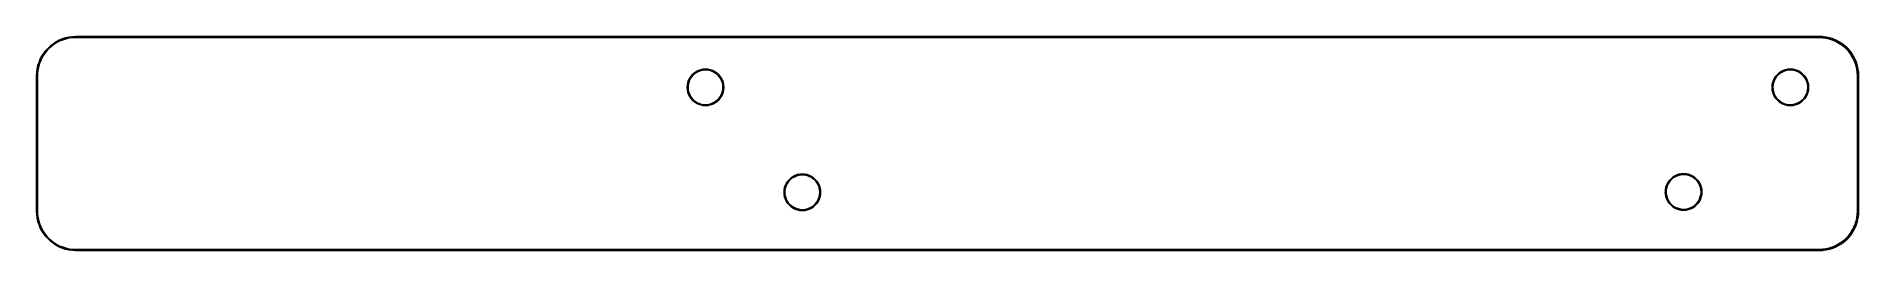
# Model space of a CAD drawing. Extents: x 24 to 248, y -88 to -62.
import ezdxf

# ---------------------------------------------------------------- set-up
doc = ezdxf.new("R2010")
doc.units = 0
doc.layers.add('BLACK', color=7, linetype='CONTINUOUS')

msp = doc.modelspace()

# ---------------------------------------------------------------- linework, layer by layer
at = {"layer": 'BLACK', "linetype": 'CONTINUOUS'}
for p, q in [((25.8825, -62.8976), (26.2375, -62.6714)), ((26.2852, -62.7541), (25.9373, -62.9758)), ((26.2375, -62.6714), (26.6109, -62.4771)), ((26.6512, -62.5636), (26.2852, -62.7541)), ((26.6109, -62.4771), (26.9998, -62.316)), ((27.0324, -62.4057), (26.6512, -62.5636)), ((26.9998, -62.316), (27.4012, -62.1894)), ((27.4259, -62.2817), (27.0324, -62.4057)), ((27.4012, -62.1894), (27.8121, -62.0983)), ((27.8287, -62.1924), (27.4259, -62.2817)), ((27.8121, -62.0983), (28.2295, -62.0434)), ((28.2378, -62.1385), (27.8287, -62.1924)), ((28.2295, -62.0434), (28.5961, -62.0274)), ((28.5973, -62.1228), (28.2378, -62.1385)), ((28.5961, -62.0274), (28.6018, -62.0175)), ((28.6243, -62.1455), (28.5973, -62.1228)), ((28.6018, -62.0175), (28.65, -62)), ((28.65, -62.15), (28.6243, -62.1455)), ((28.65, -62), (243.525, -62)), ((243.525, -62.15), (28.65, -62.15)), ((243.525, -62), (243.948, -62.0185)), ((243.537, -62.1461), (243.525, -62.15)), ((243.935, -62.1634), (243.537, -62.1461)), ((244.342, -62.217), (243.935, -62.1634)), ((243.948, -62.0185), (244.367, -62.0737)), ((244.743, -62.3058), (244.342, -62.217)), ((244.367, -62.0737), (244.78, -62.1653)), ((245.134, -62.4292), (244.743, -62.3058)), ((244.78, -62.1653), (245.184, -62.2925)), ((245.513, -62.5863), (245.134, -62.4292)), ((245.184, -62.2925), (245.575, -62.4544)), ((245.877, -62.7758), (245.513, -62.5863)), ((245.575, -62.4544), (245.95, -62.6498)), ((246.223, -62.9963), (245.877, -62.7758)), ((245.95, -62.6498), (246.307, -62.8771)), ((246.307, -62.8771), (246.643, -63.1347)), ((24.116, -65.1998), (24.2771, -64.8109)), ((24.3636, -64.8512), (24.2057, -65.2324)), ((24.2771, -64.8109), (24.4714, -64.4375)), ((24.5541, -64.4852), (24.3636, -64.8512)), ((24.4714, -64.4375), (24.6976, -64.0825)), ((24.7758, -64.1373), (24.5541, -64.4852)), ((24.6976, -64.0825), (24.9538, -63.7485)), ((25.027, -63.8099), (24.7758, -64.1373)), ((24.9538, -63.7485), (25.2382, -63.4382)), ((25.3057, -63.5057), (25.027, -63.8099)), ((25.2382, -63.4382), (25.5485, -63.1538)), ((25.6099, -63.227), (25.3057, -63.5057)), ((25.5485, -63.1538), (25.8825, -62.8976)), ((25.9373, -62.9758), (25.6099, -63.227)), ((246.549, -63.2462), (246.223, -62.9963)), ((246.852, -63.5234), (246.549, -63.2462)), ((246.643, -63.1347), (246.954, -63.4205)), ((247.129, -63.826), (246.852, -63.5234)), ((246.954, -63.4205), (247.24, -63.7325)), ((247.379, -64.1516), (247.129, -63.826)), ((247.24, -63.7325), (247.498, -64.0682)), ((247.599, -64.4978), (247.379, -64.1516)), ((247.498, -64.0682), (247.725, -64.425)), ((247.789, -64.8618), (247.599, -64.4978)), ((247.725, -64.425), (247.921, -64.8003)), ((247.946, -65.241), (247.789, -64.8618)), ((247.921, -64.8003), (248.083, -65.1912)), ((23.8, -66.85), (23.8045, -66.8243)), ((23.8, -83.5625), (23.8, -66.85)), ((23.8045, -66.8243), (23.8273, -66.7972)), ((23.8273, -66.7972), (23.8434, -66.4295)), ((23.8434, -66.4295), (23.8983, -66.0121)), ((23.8983, -66.0121), (23.9894, -65.6012)), ((23.9385, -66.4378), (23.9228, -66.7962)), ((23.9228, -66.7962), (23.9325, -66.8018)), ((23.9325, -66.8018), (23.95, -66.85)), ((23.9924, -66.0287), (23.9385, -66.4378)), ((23.95, -66.85), (23.95, -83.5625)), ((23.9894, -65.6012), (24.116, -65.1998)), ((24.0817, -65.6259), (23.9924, -66.0287)), ((24.2057, -65.2324), (24.0817, -65.6259)), ((104.181, -67.419), (104.311, -67.155)), ((104.428, -67.1444), (104.291, -67.4035)), ((104.311, -67.155), (104.475, -66.9103)), ((104.6, -66.9063), (104.428, -67.1444)), ((104.475, -66.9103), (104.669, -66.689)), ((104.801, -66.6937), (104.6, -66.9063)), ((104.669, -66.689), (104.89, -66.495)), ((105.03, -66.5104), (104.801, -66.6937)), ((104.89, -66.495), (105.135, -66.3314)), ((105.282, -66.3599), (105.03, -66.5104)), ((105.135, -66.3314), (105.399, -66.2013)), ((105.551, -66.2448), (105.282, -66.3599)), ((105.399, -66.2013), (105.678, -66.1067)), ((105.834, -66.1675), (105.551, -66.2448)), ((105.678, -66.1067), (105.966, -66.0492)), ((106.125, -66.1292), (105.834, -66.1675)), ((105.966, -66.0492), (106.26, -66.03)), ((106.418, -66.1308), (106.125, -66.1292)), ((106.26, -66.03), (106.554, -66.0492)), ((106.708, -66.1721), (106.418, -66.1308)), ((106.554, -66.0492), (106.842, -66.1067)), ((106.99, -66.2524), (106.708, -66.1721)), ((106.842, -66.1067), (107.121, -66.2013)), ((107.258, -66.3702), (106.99, -66.2524)), ((107.121, -66.2013), (107.385, -66.3314)), ((107.508, -66.5234), (107.258, -66.3702)), ((107.385, -66.3314), (107.63, -66.495)), ((107.735, -66.7091), (107.508, -66.5234)), ((107.63, -66.495), (107.851, -66.689)), ((107.935, -66.9238), (107.735, -66.7091)), ((107.851, -66.689), (108.045, -66.9103)), ((108.103, -67.1636), (107.935, -66.9238)), ((108.045, -66.9103), (108.209, -67.155)), ((108.238, -67.4241), (108.103, -67.1636)), ((108.209, -67.155), (108.339, -67.419)), ((237.891, -67.419), (238.021, -67.155)), ((238.138, -67.1444), (238.001, -67.4035)), ((238.021, -67.155), (238.185, -66.9103)), ((238.31, -66.9063), (238.138, -67.1444)), ((238.185, -66.9103), (238.379, -66.689)), ((238.511, -66.6937), (238.31, -66.9063)), ((238.379, -66.689), (238.6, -66.495)), ((238.74, -66.5104), (238.511, -66.6937)), ((238.6, -66.495), (238.845, -66.3314)), ((238.992, -66.3599), (238.74, -66.5104)), ((238.845, -66.3314), (239.109, -66.2013)), ((239.261, -66.2448), (238.992, -66.3599)), ((239.109, -66.2013), (239.388, -66.1067)), ((239.544, -66.1675), (239.261, -66.2448)), ((239.388, -66.1067), (239.676, -66.0492)), ((239.835, -66.1292), (239.544, -66.1675)), ((239.676, -66.0492), (239.97, -66.03)), ((240.128, -66.1308), (239.835, -66.1292)), ((239.97, -66.03), (240.264, -66.0492)), ((240.418, -66.1721), (240.128, -66.1308)), ((240.264, -66.0492), (240.552, -66.1067)), ((240.7, -66.2524), (240.418, -66.1721)), ((240.552, -66.1067), (240.831, -66.2013)), ((240.968, -66.3702), (240.7, -66.2524)), ((240.831, -66.2013), (241.095, -66.3314)), ((241.218, -66.5234), (240.968, -66.3702)), ((241.095, -66.3314), (241.34, -66.495)), ((241.445, -66.7091), (241.218, -66.5234)), ((241.34, -66.495), (241.561, -66.689)), ((241.645, -66.9238), (241.445, -66.7091)), ((241.561, -66.689), (241.755, -66.9103)), ((241.813, -67.1636), (241.645, -66.9238)), ((241.755, -66.9103), (241.919, -67.155)), ((241.948, -67.4241), (241.813, -67.1636)), ((241.919, -67.155), (242.049, -67.419)), ((248.069, -65.6324), (247.946, -65.241)), ((248.158, -66.0331), (248.069, -65.6324)), ((248.083, -65.1912), (248.21, -65.5947)), ((248.212, -66.44), (248.158, -66.0331)), ((248.21, -65.5947), (248.301, -66.0078)), ((248.229, -66.8296), (248.212, -66.44)), ((248.225, -66.85), (248.229, -66.8296)), ((248.225, -83.5625), (248.225, -66.85)), ((248.301, -66.0078), (248.357, -66.4273)), ((248.357, -66.4273), (248.375, -66.85)), ((248.375, -66.85), (248.375, -83.5625)), ((104.01, -68.28), (104.011, -68.2574)), ((104.029, -68.5737), (104.01, -68.28)), ((104.011, -68.2574), (104.029, -67.9863)), ((104.029, -67.9863), (104.087, -67.6977)), ((104.087, -68.8623), (104.029, -68.5737)), ((104.087, -67.6977), (104.181, -67.419)), ((104.181, -69.141), (104.087, -68.8623)), ((104.128, -67.9652), (104.105, -68.2574)), ((104.105, -68.2574), (104.122, -68.5501)), ((104.122, -68.5501), (104.178, -68.8378)), ((104.191, -67.6788), (104.128, -67.9652)), ((104.178, -68.8378), (104.273, -69.1151)), ((104.311, -69.405), (104.181, -69.141)), ((104.291, -67.4035), (104.191, -67.6788)), ((104.273, -69.1151), (104.405, -69.377)), ((104.475, -69.6497), (104.311, -69.405)), ((104.405, -69.377), (104.571, -69.6186)), ((107.906, -69.671), (108.08, -69.4347)), ((108.209, -69.405), (108.045, -69.6497)), ((108.08, -69.4347), (108.219, -69.1771)), ((108.339, -69.141), (108.209, -69.405)), ((108.219, -69.1771), (108.323, -68.9029)), ((108.336, -67.7005), (108.238, -67.4241)), ((108.323, -68.9029), (108.388, -68.6171)), ((108.395, -67.9875), (108.336, -67.7005)), ((108.339, -67.419), (108.433, -67.6977)), ((108.433, -68.8623), (108.339, -69.141)), ((108.388, -68.6171), (108.415, -68.3251)), ((108.415, -68.28), (108.395, -67.9875)), ((108.415, -68.3251), (108.415, -68.28)), ((108.433, -67.6977), (108.491, -67.9863)), ((108.491, -68.5737), (108.433, -68.8623)), ((108.491, -67.9863), (108.51, -68.28)), ((108.51, -68.28), (108.491, -68.5737)), ((237.72, -68.28), (237.721, -68.2574)), ((237.739, -68.5737), (237.72, -68.28)), ((237.721, -68.2574), (237.739, -67.9863)), ((237.739, -67.9863), (237.797, -67.6977)), ((237.797, -68.8623), (237.739, -68.5737)), ((237.797, -67.6977), (237.891, -67.419)), ((237.891, -69.141), (237.797, -68.8623)), ((237.838, -67.9652), (237.815, -68.2574)), ((237.815, -68.2574), (237.832, -68.5501)), ((237.832, -68.5501), (237.888, -68.8378)), ((237.901, -67.6788), (237.838, -67.9652)), ((237.888, -68.8378), (237.983, -69.1151)), ((238.021, -69.405), (237.891, -69.141)), ((238.001, -67.4035), (237.901, -67.6788)), ((237.983, -69.1151), (238.115, -69.377)), ((238.185, -69.6497), (238.021, -69.405)), ((238.115, -69.377), (238.281, -69.6186)), ((241.616, -69.671), (241.79, -69.4347)), ((241.919, -69.405), (241.755, -69.6497)), ((241.79, -69.4347), (241.929, -69.1771)), ((242.049, -69.141), (241.919, -69.405)), ((241.929, -69.1771), (242.033, -68.9029)), ((242.046, -67.7005), (241.948, -67.4241)), ((242.033, -68.9029), (242.098, -68.6171)), ((242.105, -67.9875), (242.046, -67.7005)), ((242.049, -67.419), (242.143, -67.6977)), ((242.143, -68.8623), (242.049, -69.141)), ((242.098, -68.6171), (242.125, -68.3251)), ((242.125, -68.28), (242.105, -67.9875)), ((242.125, -68.3251), (242.125, -68.28)), ((242.143, -67.6977), (242.201, -67.9863)), ((242.201, -68.5737), (242.143, -68.8623)), ((242.201, -67.9863), (242.22, -68.28)), ((242.22, -68.28), (242.201, -68.5737)), ((104.669, -69.871), (104.475, -69.6497)), ((104.571, -69.6186), (104.768, -69.8354)), ((104.89, -70.065), (104.669, -69.871)), ((104.768, -69.8354), (104.993, -70.0235)), ((105.135, -70.2286), (104.89, -70.065)), ((104.993, -70.0235), (105.242, -70.1792)), ((105.399, -70.3587), (105.135, -70.2286)), ((105.242, -70.1792), (105.509, -70.2999)), ((105.678, -70.4533), (105.399, -70.3587)), ((105.509, -70.2999), (105.79, -70.3831)), ((105.966, -70.5108), (105.678, -70.4533)), ((105.79, -70.3831), (106.08, -70.4275)), ((106.26, -70.53), (105.966, -70.5108)), ((106.08, -70.4275), (106.373, -70.4321)), ((106.554, -70.5108), (106.26, -70.53)), ((106.373, -70.4321), (106.664, -70.3969)), ((106.842, -70.4533), (106.554, -70.5108)), ((106.664, -70.3969), (106.947, -70.3225)), ((107.121, -70.3587), (106.842, -70.4533)), ((106.947, -70.3225), (107.218, -70.2103)), ((107.385, -70.2286), (107.121, -70.3587)), ((107.218, -70.2103), (107.471, -70.0624)), ((107.63, -70.065), (107.385, -70.2286)), ((107.471, -70.0624), (107.702, -69.8815)), ((107.851, -69.871), (107.63, -70.065)), ((107.702, -69.8815), (107.906, -69.671)), ((108.045, -69.6497), (107.851, -69.871)), ((238.379, -69.871), (238.185, -69.6497)), ((238.281, -69.6186), (238.478, -69.8354)), ((238.6, -70.065), (238.379, -69.871)), ((238.478, -69.8354), (238.703, -70.0235)), ((238.845, -70.2286), (238.6, -70.065)), ((238.703, -70.0235), (238.952, -70.1792)), ((239.109, -70.3587), (238.845, -70.2286)), ((238.952, -70.1792), (239.219, -70.2999)), ((239.388, -70.4533), (239.109, -70.3587)), ((239.219, -70.2999), (239.5, -70.3831)), ((239.676, -70.5108), (239.388, -70.4533)), ((239.5, -70.3831), (239.79, -70.4275)), ((239.97, -70.53), (239.676, -70.5108)), ((239.79, -70.4275), (240.083, -70.4321)), ((240.264, -70.5108), (239.97, -70.53)), ((240.083, -70.4321), (240.374, -70.3969)), ((240.552, -70.4533), (240.264, -70.5108)), ((240.374, -70.3969), (240.657, -70.3225)), ((240.831, -70.3587), (240.552, -70.4533)), ((240.657, -70.3225), (240.928, -70.2103)), ((241.095, -70.2286), (240.831, -70.3587)), ((240.928, -70.2103), (241.181, -70.0624)), ((241.34, -70.065), (241.095, -70.2286)), ((241.181, -70.0624), (241.412, -69.8815)), ((241.561, -69.871), (241.34, -70.065)), ((241.412, -69.8815), (241.616, -69.671)), ((241.755, -69.6497), (241.561, -69.871)), ((115.959, -80.9263), (116.017, -80.6377)), ((116.017, -80.6377), (116.111, -80.359)), ((116.121, -80.6188), (116.058, -80.9052)), ((116.111, -80.359), (116.241, -80.095)), ((116.221, -80.3435), (116.121, -80.6188)), ((116.358, -80.0844), (116.221, -80.3435)), ((116.241, -80.095), (116.405, -79.8503)), ((116.53, -79.8463), (116.358, -80.0844)), ((116.405, -79.8503), (116.599, -79.629)), ((116.731, -79.6337), (116.53, -79.8463)), ((116.599, -79.629), (116.82, -79.435)), ((116.96, -79.4504), (116.731, -79.6337)), ((116.82, -79.435), (117.065, -79.2714)), ((117.212, -79.2999), (116.96, -79.4504)), ((117.065, -79.2714), (117.329, -79.1413)), ((117.481, -79.1848), (117.212, -79.2999)), ((117.329, -79.1413), (117.608, -79.0467)), ((117.764, -79.1075), (117.481, -79.1848)), ((117.608, -79.0467), (117.896, -78.9892)), ((118.055, -79.0692), (117.764, -79.1075)), ((117.896, -78.9892), (118.19, -78.97)), ((118.348, -79.0708), (118.055, -79.0692)), ((118.19, -78.97), (118.484, -78.9892)), ((118.638, -79.1121), (118.348, -79.0708)), ((118.484, -78.9892), (118.772, -79.0467)), ((118.92, -79.1924), (118.638, -79.1121)), ((118.772, -79.0467), (119.051, -79.1413)), ((119.188, -79.3102), (118.92, -79.1924)), ((119.051, -79.1413), (119.315, -79.2714)), ((119.438, -79.4634), (119.188, -79.3102)), ((119.315, -79.2714), (119.56, -79.435)), ((119.665, -79.6491), (119.438, -79.4634)), ((119.56, -79.435), (119.781, -79.629)), ((119.865, -79.8638), (119.665, -79.6491)), ((119.781, -79.629), (119.975, -79.8503)), ((120.033, -80.1036), (119.865, -79.8638)), ((119.975, -79.8503), (120.139, -80.095)), ((120.168, -80.3641), (120.033, -80.1036)), ((120.139, -80.095), (120.269, -80.359)), ((120.266, -80.6405), (120.168, -80.3641)), ((120.325, -80.9275), (120.266, -80.6405)), ((120.269, -80.359), (120.363, -80.6377)), ((120.363, -80.6377), (120.421, -80.9263)), ((224.579, -80.8863), (224.637, -80.5977)), ((224.637, -80.5977), (224.731, -80.319)), ((224.741, -80.5788), (224.678, -80.8652)), ((224.731, -80.319), (224.861, -80.055)), ((224.841, -80.3035), (224.741, -80.5788)), ((224.978, -80.0444), (224.841, -80.3035)), ((224.861, -80.055), (225.025, -79.8103)), ((225.15, -79.8063), (224.978, -80.0444)), ((225.025, -79.8103), (225.219, -79.589)), ((225.351, -79.5937), (225.15, -79.8063)), ((225.219, -79.589), (225.44, -79.395)), ((225.58, -79.4104), (225.351, -79.5937)), ((225.44, -79.395), (225.685, -79.2314)), ((225.832, -79.2599), (225.58, -79.4104)), ((225.685, -79.2314), (225.949, -79.1013)), ((226.101, -79.1448), (225.832, -79.2599)), ((225.949, -79.1013), (226.228, -79.0067)), ((226.384, -79.0675), (226.101, -79.1448)), ((226.228, -79.0067), (226.516, -78.9492)), ((226.675, -79.0292), (226.384, -79.0675)), ((226.516, -78.9492), (226.81, -78.93)), ((226.968, -79.0308), (226.675, -79.0292)), ((226.81, -78.93), (227.104, -78.9492)), ((227.258, -79.0721), (226.968, -79.0308)), ((227.104, -78.9492), (227.392, -79.0067)), ((227.54, -79.1524), (227.258, -79.0721)), ((227.392, -79.0067), (227.671, -79.1013)), ((227.808, -79.2702), (227.54, -79.1524)), ((227.671, -79.1013), (227.935, -79.2314)), ((228.058, -79.4234), (227.808, -79.2702)), ((227.935, -79.2314), (228.18, -79.395)), ((228.285, -79.6091), (228.058, -79.4234)), ((228.18, -79.395), (228.401, -79.589)), ((228.485, -79.8238), (228.285, -79.6091)), ((228.401, -79.589), (228.595, -79.8103)), ((228.653, -80.0636), (228.485, -79.8238)), ((228.595, -79.8103), (228.759, -80.055)), ((228.788, -80.3241), (228.653, -80.0636)), ((228.759, -80.055), (228.889, -80.319)), ((228.886, -80.6005), (228.788, -80.3241)), ((228.945, -80.8875), (228.886, -80.6005)), ((228.889, -80.319), (228.983, -80.5977)), ((228.983, -80.5977), (229.041, -80.8863)), ((115.94, -81.22), (115.941, -81.1974)), ((115.959, -81.5137), (115.94, -81.22)), ((115.941, -81.1974), (115.959, -80.9263)), ((116.017, -81.8023), (115.959, -81.5137)), ((116.111, -82.081), (116.017, -81.8023)), ((116.058, -80.9052), (116.035, -81.1974)), ((116.035, -81.1974), (116.052, -81.4901)), ((116.052, -81.4901), (116.108, -81.7778)), ((116.108, -81.7778), (116.203, -82.0551)), ((116.241, -82.345), (116.111, -82.081)), ((116.203, -82.0551), (116.335, -82.317)), ((116.405, -82.5897), (116.241, -82.345)), ((116.335, -82.317), (116.501, -82.5586)), ((116.599, -82.811), (116.405, -82.5897)), ((116.501, -82.5586), (116.698, -82.7754)), ((116.82, -83.005), (116.599, -82.811)), ((116.698, -82.7754), (116.923, -82.9635)), ((117.065, -83.1686), (116.82, -83.005)), ((116.923, -82.9635), (117.172, -83.1192)), ((119.148, -83.1503), (119.401, -83.0024)), ((119.56, -83.005), (119.315, -83.1686)), ((119.401, -83.0024), (119.632, -82.8215)), ((119.781, -82.811), (119.56, -83.005)), ((119.632, -82.8215), (119.836, -82.611)), ((119.975, -82.5897), (119.781, -82.811)), ((119.836, -82.611), (120.01, -82.3747)), ((120.139, -82.345), (119.975, -82.5897)), ((120.01, -82.3747), (120.149, -82.1171)), ((120.269, -82.081), (120.139, -82.345)), ((120.149, -82.1171), (120.253, -81.8429)), ((120.253, -81.8429), (120.318, -81.5571)), ((120.363, -81.8023), (120.269, -82.081)), ((120.318, -81.5571), (120.345, -81.2651)), ((120.345, -81.22), (120.325, -80.9275)), ((120.345, -81.2651), (120.345, -81.22)), ((120.421, -81.5137), (120.363, -81.8023)), ((120.421, -80.9263), (120.44, -81.22)), ((120.44, -81.22), (120.421, -81.5137)), ((224.56, -81.18), (224.561, -81.1574)), ((224.579, -81.4737), (224.56, -81.18)), ((224.561, -81.1574), (224.579, -80.8863)), ((224.637, -81.7623), (224.579, -81.4737)), ((224.731, -82.041), (224.637, -81.7623)), ((224.678, -80.8652), (224.655, -81.1574)), ((224.655, -81.1574), (224.672, -81.4501)), ((224.672, -81.4501), (224.728, -81.7378)), ((224.728, -81.7378), (224.823, -82.0151)), ((224.861, -82.305), (224.731, -82.041)), ((224.823, -82.0151), (224.955, -82.277)), ((225.025, -82.5497), (224.861, -82.305)), ((224.955, -82.277), (225.121, -82.5186)), ((225.219, -82.771), (225.025, -82.5497)), ((225.121, -82.5186), (225.318, -82.7354)), ((225.44, -82.965), (225.219, -82.771)), ((225.318, -82.7354), (225.543, -82.9235)), ((225.685, -83.1286), (225.44, -82.965)), ((225.543, -82.9235), (225.792, -83.0792)), ((225.792, -83.0792), (226.059, -83.1999)), ((227.768, -83.1103), (228.021, -82.9624)), ((228.18, -82.965), (227.935, -83.1286)), ((228.021, -82.9624), (228.252, -82.7815)), ((228.401, -82.771), (228.18, -82.965)), ((228.252, -82.7815), (228.456, -82.571)), ((228.595, -82.5497), (228.401, -82.771)), ((228.456, -82.571), (228.63, -82.3347)), ((228.759, -82.305), (228.595, -82.5497)), ((228.63, -82.3347), (228.769, -82.0771)), ((228.889, -82.041), (228.759, -82.305)), ((228.769, -82.0771), (228.873, -81.8029)), ((228.873, -81.8029), (228.938, -81.5171)), ((228.983, -81.7623), (228.889, -82.041)), ((228.938, -81.5171), (228.965, -81.2251)), ((228.965, -81.18), (228.945, -80.8875)), ((228.965, -81.2251), (228.965, -81.18)), ((229.041, -81.4737), (228.983, -81.7623)), ((229.041, -80.8863), (229.06, -81.18)), ((229.06, -81.18), (229.041, -81.4737)), ((23.8175, -83.6107), (23.8, -83.5625)), ((23.8274, -83.6164), (23.8175, -83.6107)), ((23.8434, -83.983), (23.8274, -83.6164)), ((23.8983, -84.4004), (23.8434, -83.983)), ((23.9894, -84.8113), (23.8983, -84.4004)), ((23.9455, -83.5882), (23.9228, -83.6152)), ((23.9228, -83.6152), (23.9385, -83.9747)), ((23.9385, -83.9747), (23.9924, -84.3838)), ((23.95, -83.5625), (23.9455, -83.5882)), ((24.116, -85.2127), (23.9894, -84.8113)), ((23.9924, -84.3838), (24.0817, -84.7866)), ((24.0817, -84.7866), (24.2057, -85.1801)), ((24.2771, -85.6016), (24.116, -85.2127)), ((24.2057, -85.1801), (24.3636, -85.5613)), ((117.329, -83.2987), (117.065, -83.1686)), ((117.172, -83.1192), (117.439, -83.2399)), ((117.608, -83.3933), (117.329, -83.2987)), ((117.439, -83.2399), (117.72, -83.3231)), ((117.896, -83.4508), (117.608, -83.3933)), ((117.72, -83.3231), (118.01, -83.3675)), ((118.19, -83.47), (117.896, -83.4508)), ((118.01, -83.3675), (118.303, -83.3721)), ((118.484, -83.4508), (118.19, -83.47)), ((118.303, -83.3721), (118.594, -83.3369)), ((118.772, -83.3933), (118.484, -83.4508)), ((118.594, -83.3369), (118.877, -83.2625)), ((119.051, -83.2987), (118.772, -83.3933)), ((118.877, -83.2625), (119.148, -83.1503)), ((119.315, -83.1686), (119.051, -83.2987)), ((225.949, -83.2587), (225.685, -83.1286)), ((226.228, -83.3533), (225.949, -83.2587)), ((226.059, -83.1999), (226.34, -83.2831)), ((226.516, -83.4108), (226.228, -83.3533)), ((226.34, -83.2831), (226.63, -83.3275)), ((226.81, -83.43), (226.516, -83.4108)), ((226.63, -83.3275), (226.923, -83.3321)), ((227.104, -83.4108), (226.81, -83.43)), ((226.923, -83.3321), (227.214, -83.2969)), ((227.392, -83.3533), (227.104, -83.4108)), ((227.214, -83.2969), (227.497, -83.2225)), ((227.671, -83.2587), (227.392, -83.3533)), ((227.497, -83.2225), (227.768, -83.1103)), ((227.935, -83.1286), (227.671, -83.2587)), ((247.789, -85.5507), (247.946, -85.1715)), ((248.083, -85.2213), (247.921, -85.6122)), ((247.946, -85.1715), (248.069, -84.7801)), ((248.069, -84.7801), (248.158, -84.3794)), ((248.21, -84.8178), (248.083, -85.2213)), ((248.158, -84.3794), (248.212, -83.9725)), ((248.301, -84.4047), (248.21, -84.8178)), ((248.212, -83.9725), (248.229, -83.5746)), ((248.229, -83.5746), (248.225, -83.5625)), ((248.357, -83.9852), (248.301, -84.4047)), ((248.375, -83.5625), (248.357, -83.9852)), ((24.4714, -85.975), (24.2771, -85.6016)), ((24.3636, -85.5613), (24.5541, -85.9273)), ((24.6976, -86.33), (24.4714, -85.975)), ((24.5541, -85.9273), (24.7758, -86.2752)), ((24.9538, -86.6639), (24.6976, -86.33)), ((24.7758, -86.2752), (25.027, -86.6026)), ((25.2382, -86.9743), (24.9538, -86.6639)), ((25.027, -86.6026), (25.3057, -86.9068)), ((25.5485, -87.2587), (25.2382, -86.9743)), ((25.3057, -86.9068), (25.6099, -87.1855)), ((25.8825, -87.5149), (25.5485, -87.2587)), ((25.6099, -87.1855), (25.9373, -87.4367)), ((26.2375, -87.7411), (25.8825, -87.5149)), ((25.9373, -87.4367), (26.2852, -87.6584)), ((245.877, -87.6367), (246.223, -87.4162)), ((246.307, -87.5354), (245.95, -87.7627)), ((246.223, -87.4162), (246.549, -87.1663)), ((246.643, -87.2778), (246.307, -87.5354)), ((246.549, -87.1663), (246.852, -86.8891)), ((246.954, -86.992), (246.643, -87.2778)), ((246.852, -86.8891), (247.129, -86.5865)), ((247.24, -86.68), (246.954, -86.992)), ((247.129, -86.5865), (247.379, -86.2609)), ((247.498, -86.3443), (247.24, -86.68)), ((247.379, -86.2609), (247.599, -85.9147)), ((247.725, -85.9875), (247.498, -86.3443)), ((247.599, -85.9147), (247.789, -85.5507)), ((247.921, -85.6122), (247.725, -85.9875)), ((26.6109, -87.9354), (26.2375, -87.7411)), ((26.2852, -87.6584), (26.6512, -87.8489)), ((26.9998, -88.0965), (26.6109, -87.9354)), ((26.6512, -87.8489), (27.0324, -88.0068)), ((27.4012, -88.2231), (26.9998, -88.0965)), ((27.0324, -88.0068), (27.4259, -88.1308)), ((27.8121, -88.3142), (27.4012, -88.2231)), ((27.4259, -88.1308), (27.8287, -88.2201)), ((28.2295, -88.3691), (27.8121, -88.3142)), ((27.8287, -88.2201), (28.2378, -88.274)), ((28.5972, -88.3852), (28.2295, -88.3691)), ((28.2378, -88.274), (28.5962, -88.2897)), ((28.5962, -88.2897), (28.6018, -88.28)), ((28.6243, -88.408), (28.5972, -88.3852)), ((28.6018, -88.28), (28.65, -88.2625)), ((28.65, -88.4125), (28.6243, -88.408)), ((28.65, -88.2625), (243.525, -88.2625)), ((243.525, -88.4125), (28.65, -88.4125)), ((243.525, -88.2625), (243.545, -88.2661)), ((243.948, -88.394), (243.525, -88.4125)), ((243.545, -88.2661), (243.935, -88.2491)), ((243.935, -88.2491), (244.342, -88.1955)), ((244.367, -88.3388), (243.948, -88.394)), ((244.342, -88.1955), (244.743, -88.1067)), ((244.78, -88.2472), (244.367, -88.3388)), ((244.743, -88.1067), (245.134, -87.9833)), ((245.184, -88.12), (244.78, -88.2472)), ((245.134, -87.9833), (245.513, -87.8262)), ((245.575, -87.9581), (245.184, -88.12)), ((245.513, -87.8262), (245.877, -87.6367)), ((245.95, -87.7627), (245.575, -87.9581))]:
    msp.add_line(p, q, dxfattribs=at)

doc.saveas('drawing.dxf')
